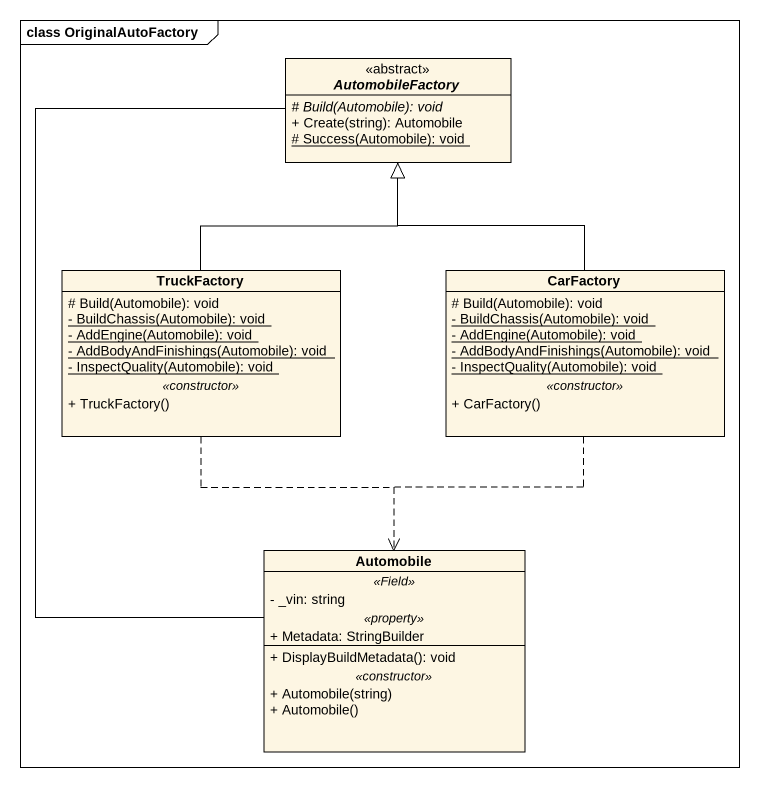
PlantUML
@startuml
mainframe class OriginalAutoFactory
hide circle
hide empty members
skinparam classAttributeIconSize 0
abstract class AutomobileFactory <<abstract>> {
  {abstract} # Build(Automobile): void
  + Create(string): Automobile
  {static} # Success(Automobile): void
}
class TruckFactory {
  # Build(Automobile): void
  {static} - BuildChassis(Automobile): void
  {static} - AddEngine(Automobile): void
  {static} - AddBodyAndFinishings(Automobile): void
  {static} - InspectQuality(Automobile): void
  .. <<constructor>> ..
  + TruckFactory()
}
class CarFactory {
  # Build(Automobile): void
  {static} - BuildChassis(Automobile): void
  {static} - AddEngine(Automobile): void
  {static} - AddBodyAndFinishings(Automobile): void
  {static} - InspectQuality(Automobile): void
  .. <<constructor>> ..
  + CarFactory()
}
class Automobile {
  .. <<Field>> ..
  - _vin: string
  .. <<property>> ..
  + Metadata: StringBuilder
  --
  + DisplayBuildMetadata(): void
  .. <<constructor>> ..
  + Automobile(string)
  + Automobile()
}
AutomobileFactory -- Automobile
TruckFactory -up-|> AutomobileFactory
TruckFactory ..> Automobile
CarFactory -up-|> AutomobileFactory
CarFactory ..> Automobile
@enduml
